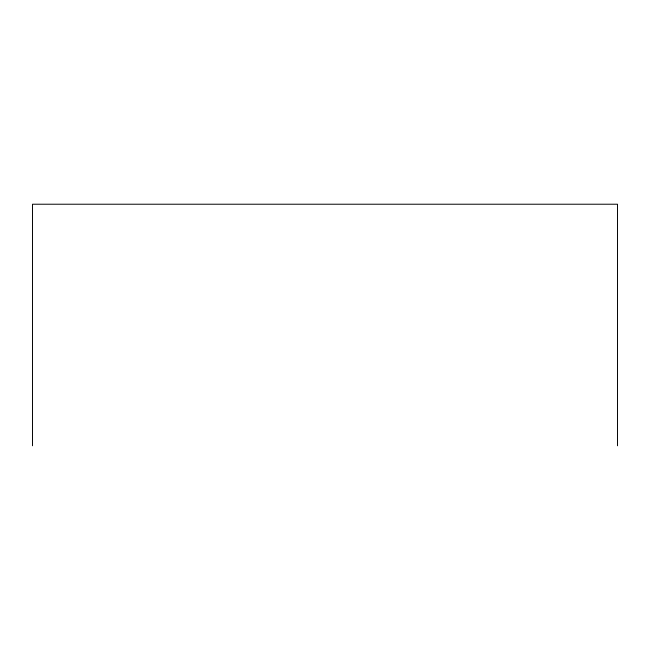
<?xml version="1.0" encoding="UTF-8"?>
<svg xmlns="http://www.w3.org/2000/svg" width="650" height="650" viewBox="0 0 650 650"><rect width="100%" height="100%" fill="white"/><g stroke="black" fill="none" stroke-linecap="round" stroke-linejoin="round"><path stroke-width="0.97" d="M617.5 445.778L617.5 204.222L32.5 204.222L32.5 445.778"/></g></svg>
